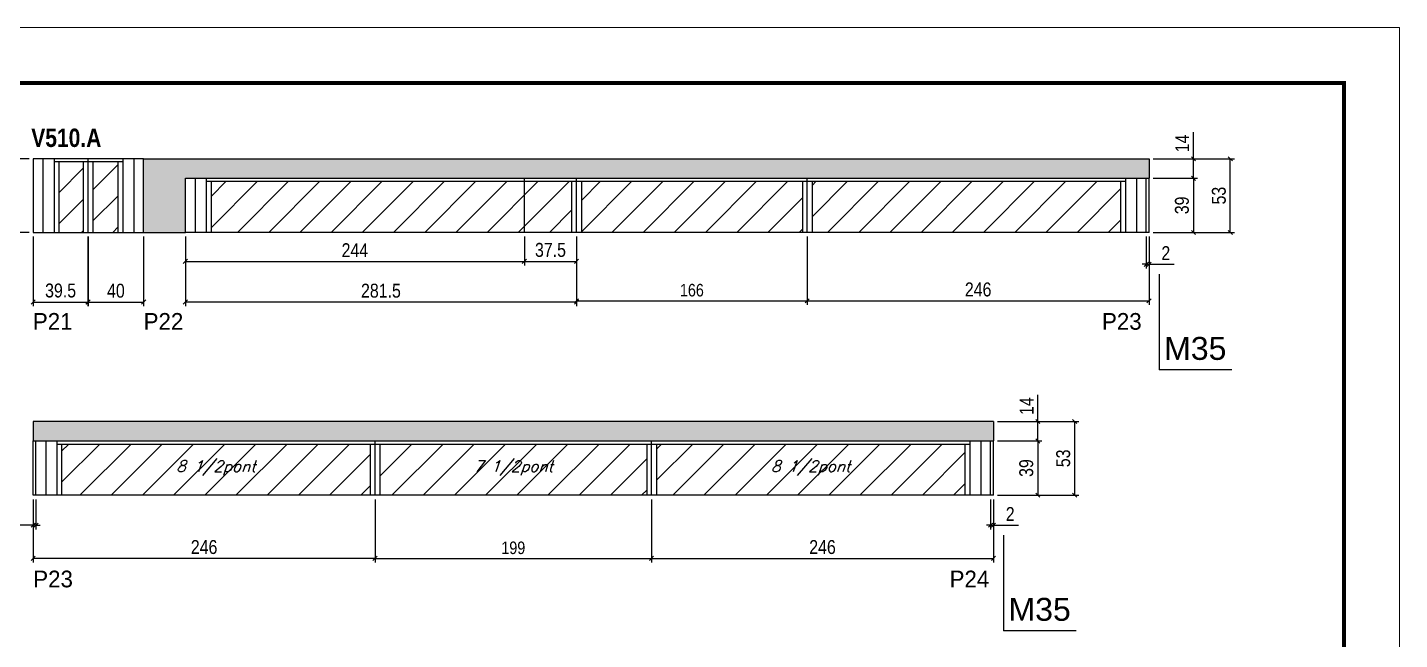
# Model space of a CAD drawing. Extents: x 13154 to 22413, y 1253 to 30260.
# Drawn here: x 15251 to 16238, y 25983 to 26423 of the extents above; entities that cross this region are included whole.
import ezdxf

# ---------------------------------------------------------------- set-up
doc = ezdxf.new("R2010")
doc.units = 0
doc.linetypes.add('DASHED', pattern=[0.75, 0.5, -0.25])
for name, color, linetype in [('5', 5, 'Continuous'), ('COTA', 241, 'Continuous'), ('NOMENCLATURA', 7, 'Continuous'), ('Painéis', 200, 'Continuous'), ('SARR_2.2x7', 40, 'Continuous'), ('SARR_3.5x7', 81, 'Continuous'), ('texto', 7, 'Continuous')]:
    doc.layers.add(name, color=color, linetype=linetype)
for name, color, linetype, lineweight in [('Folhas', 255, 'Continuous', 9), ('Hachura', 251, 'Continuous', 9), ('SARRAFO DE PRESSAO', 251, 'DASHED', 9)]:
    doc.layers.add(name, color=color, linetype=linetype, lineweight=lineweight)
doc.styles.add('COTA TECNICA', font='techl___.ttf', dxfattribs={"height": 10})
doc.styles.add('COTA TECNICA-50', font='techl___.ttf', dxfattribs={"height": 9})
doc.styles.add('Romans', font='romans.shx')
doc.styles.add('ROMAS860', font='ROMAS860.SHX')
doc.styles.get("Standard").update_dxf_attribs({"font": 'arial.ttf'})
doc.styles.add('TECNICA', font='techb___.ttf', dxfattribs={"height": 10})
doc.dimstyles.new('COTA PAINEL-50', dxfattribs={"dimtxt": 9, "dimasz": 3, "dimexe": 3, "dimexo": 3, "dimgap": 3, "dimtad": 1, "dimdec": 1, "dimzin": 12, "dimdsep": 46, "dimtxsty": 'COTA TECNICA-50', "dimblk1": 'OBLIQUE', "dimblk2": 'OBLIQUE', "dimsah": 1, "dimcen": 0.9, "dimclrd": 4, "dimclre": 4, "dimclrt": 240, "dimadec": 1, "dimazin": 3, "dimtfac": 1, "dimtdec": 1, "dimtmove": 0, "dimatfit": 3, "dimfxl": 1, "dimtolj": 1, "dimtzin": 12, "dimarcsym": 0})
doc.dimstyles.new('PAINEL', dxfattribs={"dimtxt": 10, "dimasz": 3, "dimexe": 3, "dimexo": 3, "dimgap": 3, "dimtad": 1, "dimdec": 1, "dimzin": 12, "dimdsep": 46, "dimtxsty": 'COTA TECNICA', "dimblk1": 'OBLIQUE', "dimblk2": 'OBLIQUE', "dimsah": 1, "dimcen": 0.9, "dimclrd": 4, "dimclre": 4, "dimclrt": 240, "dimadec": 1, "dimazin": 3, "dimtfac": 1, "dimtdec": 1, "dimtmove": 0, "dimatfit": 3, "dimfxl": 1, "dimtolj": 1, "dimtzin": 12, "dimarcsym": 0})
pattern_1 = [(45, (-1585, 17.221), (-11.22532, 11.22532), [])]

# ---------------------------------------------------------------- blocks, each defined once
blk = doc.blocks.new('9999999999')
at = {"layer": 'Folhas'}
blk.add_lwpolyline([(98138.98, 34190.21), (99623.98, 34190.21), (99623.98, 35240.21), (98138.98, 35240.21)], close=True, dxfattribs=at)
at = {"layer": 'Folhas', "color": 30, "const_width": 3}
blk.add_lwpolyline([(98213.98, 34230.21), (99583.98, 34230.21), (99583.98, 35200.21), (98213.98, 35200.21)], close=True, dxfattribs=at)
blk = doc.blocks.new('_Oblique')
at = {"color": 0, "linetype": 'ByBlock', "lineweight": -2}
blk.add_line((-0.5, -0.5), (0.5, 0.5), dxfattribs=at)
blk = doc.blocks.new('*D299')
at = {"layer": 'COTA', "color": 4, "lineweight": -2, "transparency": 16777216}
for p, q in [((15251.63, 26329), (15237.34, 26329)), ((15240.34, 26276), (15240.34, 26329)), ((15251.63, 26276), (15237.34, 26276))]:
    blk.add_line(p, q, dxfattribs=at)
at = {"layer": 'Defpoints', "color": 0, "transparency": 16777216}
for p in [(15240.34, 26329), (15254.63, 26329), (15254.63, 26276)]:
    blk.add_point(p, dxfattribs=at)
at = {"layer": 'COTA', "color": 4, "lineweight": -2, "transparency": 16777216, "xscale": 3, "yscale": 3, "zscale": 3}
for p, rotation in [((15240.34, 26329), 90), ((15240.34, 26276), 270)]:
    blk.add_blockref('_Oblique', p, dxfattribs=dict(at, rotation=rotation))
at = {"layer": 'COTA', "color": 240, "transparency": 16777216, "insert": (15232.12, 26302.5), "char_height": 10, "attachment_point": 5, "rotation": 90, "style": 'COTA TECNICA'}
blk.add_mtext('\\A1;53', dxfattribs=at)
blk = doc.blocks.new('*D285')
at = {"layer": 'COTA', "color": 4, "linetype": 'ByBlock', "lineweight": -2, "transparency": 16777216}
for p, q in [((15645.63, 26273), (15645.63, 26223.86)), ((15811.63, 26273), (15811.63, 26223.86)), ((15645.63, 26226.86), (15811.63, 26226.86))]:
    blk.add_line(p, q, dxfattribs=at)
at = {"layer": 'Defpoints', "color": 0, "linetype": 'ByBlock', "transparency": 16777216}
for p in [(15645.63, 26276), (15811.63, 26276), (15811.63, 26226.86)]:
    blk.add_point(p, dxfattribs=at)
at = {"layer": 'COTA', "color": 4, "linetype": 'ByBlock', "lineweight": -2, "transparency": 16777216, "xscale": 3, "yscale": 3, "zscale": 3, "rotation": 180}
blk.add_blockref('_Oblique', (15645.63, 26226.86), dxfattribs=at)
at = {"layer": 'COTA', "color": 4, "linetype": 'ByBlock', "lineweight": -2, "transparency": 16777216, "xscale": 3, "yscale": 3, "zscale": 3}
blk.add_blockref('_Oblique', (15811.63, 26226.86), dxfattribs=at)
at = {"layer": 'COTA', "color": 240, "linetype": 'ByBlock', "transparency": 16777216, "insert": (15728.63, 26234.45), "char_height": 9, "attachment_point": 5, "style": 'COTA TECNICA-50'}
blk.add_mtext('\\A1;166', dxfattribs=at)
blk = doc.blocks.new('*D287')
at = {"layer": 'COTA', "color": 4, "linetype": 'ByBlock', "lineweight": -2, "transparency": 16777216}
for p, q in [((15364.13, 26273), (15364.13, 26222.96)), ((15645.63, 26273), (15645.63, 26222.96)), ((15645.63, 26225.96), (15364.13, 26225.96))]:
    blk.add_line(p, q, dxfattribs=at)
at = {"layer": 'Defpoints', "color": 0, "linetype": 'ByBlock', "transparency": 16777216}
for p in [(15364.13, 26276), (15645.63, 26276), (15364.13, 26225.96)]:
    blk.add_point(p, dxfattribs=at)
at = {"layer": 'COTA', "color": 4, "linetype": 'ByBlock', "lineweight": -2, "transparency": 16777216, "xscale": 3, "yscale": 3, "zscale": 3, "rotation": 180}
blk.add_blockref('_Oblique', (15364.13, 26225.96), dxfattribs=at)
at = {"layer": 'COTA', "color": 4, "linetype": 'ByBlock', "lineweight": -2, "transparency": 16777216, "xscale": 3, "yscale": 3, "zscale": 3}
blk.add_blockref('_Oblique', (15645.63, 26225.96), dxfattribs=at)
at = {"layer": 'COTA', "color": 240, "linetype": 'ByBlock', "transparency": 16777216, "insert": (15504.88, 26234.09), "char_height": 10, "attachment_point": 5, "style": 'COTA TECNICA'}
blk.add_mtext('\\A1;281.5', dxfattribs=at)
blk = doc.blocks.new('*D288')
at = {"layer": 'COTA', "color": 4, "linetype": 'ByBlock', "lineweight": -2, "transparency": 16777216}
for p, q in [((15811.63, 26273), (15811.63, 26223.86)), ((16057.63, 26273), (16057.63, 26223.86)), ((15811.63, 26226.86), (16057.63, 26226.86))]:
    blk.add_line(p, q, dxfattribs=at)
at = {"layer": 'Defpoints', "color": 0, "linetype": 'ByBlock', "transparency": 16777216}
for p in [(15811.63, 26276), (16057.63, 26276), (16057.63, 26226.86)]:
    blk.add_point(p, dxfattribs=at)
at = {"layer": 'COTA', "color": 4, "linetype": 'ByBlock', "lineweight": -2, "transparency": 16777216, "xscale": 3, "yscale": 3, "zscale": 3, "rotation": 180}
blk.add_blockref('_Oblique', (15811.63, 26226.86), dxfattribs=at)
at = {"layer": 'COTA', "color": 4, "linetype": 'ByBlock', "lineweight": -2, "transparency": 16777216, "xscale": 3, "yscale": 3, "zscale": 3}
blk.add_blockref('_Oblique', (16057.63, 26226.86), dxfattribs=at)
at = {"layer": 'COTA', "color": 240, "linetype": 'ByBlock', "transparency": 16777216, "insert": (15934.63, 26234.96), "char_height": 10, "attachment_point": 5, "style": 'COTA TECNICA'}
blk.add_mtext('\\A1;246', dxfattribs=at)
blk = doc.blocks.new('*D279')
at = {"layer": 'COTA', "color": 4, "linetype": 'ByBlock', "lineweight": -2, "transparency": 16777216}
for p, q in [((16060.63, 26315), (16092.55, 26315)), ((16089.55, 26315), (16089.55, 26276)), ((16060.63, 26276), (16092.55, 26276))]:
    blk.add_line(p, q, dxfattribs=at)
at = {"layer": 'Defpoints', "color": 0, "linetype": 'ByBlock', "transparency": 16777216}
for p in [(16057.63, 26315), (16057.63, 26276), (16089.55, 26276)]:
    blk.add_point(p, dxfattribs=at)
at = {"layer": 'COTA', "color": 4, "linetype": 'ByBlock', "lineweight": -2, "transparency": 16777216, "xscale": 3, "yscale": 3, "zscale": 3}
for p, rotation in [((16089.55, 26315), 90), ((16089.55, 26276), 270)]:
    blk.add_blockref('_Oblique', p, dxfattribs=dict(at, rotation=rotation))
at = {"layer": 'COTA', "color": 240, "linetype": 'ByBlock', "transparency": 16777216, "insert": (16081.3, 26295.5), "char_height": 10, "attachment_point": 5, "rotation": 90, "style": 'COTA TECNICA'}
blk.add_mtext('\\A1;39', dxfattribs=at)
blk = doc.blocks.new('*D289')
at = {"layer": 'COTA', "color": 4, "lineweight": -2, "transparency": 16777216}
for p, q in [((16089.55, 26329), (16089.55, 26348.11)), ((16060.63, 26329), (16092.55, 26329)), ((16089.55, 26315), (16089.55, 26329)), ((16060.63, 26315), (16092.55, 26315))]:
    blk.add_line(p, q, dxfattribs=at)
at = {"layer": 'Defpoints', "color": 0, "transparency": 16777216}
for p in [(16057.63, 26329), (16089.55, 26329), (16057.63, 26315)]:
    blk.add_point(p, dxfattribs=at)
at = {"layer": 'COTA', "color": 4, "lineweight": -2, "transparency": 16777216, "xscale": 3, "yscale": 3, "zscale": 3}
for p, rotation in [((16089.55, 26329), 90), ((16089.55, 26315), 270)]:
    blk.add_blockref('_Oblique', p, dxfattribs=dict(at, rotation=rotation))
at = {"layer": 'COTA', "color": 240, "transparency": 16777216, "insert": (16081.47, 26340.05), "char_height": 10, "attachment_point": 5, "rotation": 90, "style": 'COTA TECNICA'}
blk.add_mtext('\\A1;14', dxfattribs=at)
blk = doc.blocks.new('*D290')
at = {"layer": 'COTA', "color": 4, "lineweight": -2, "transparency": 16777216}
for p, q in [((16060.63, 26329), (16119.1, 26329)), ((16116.1, 26276), (16116.1, 26329)), ((16060.63, 26276), (16119.1, 26276))]:
    blk.add_line(p, q, dxfattribs=at)
at = {"layer": 'Defpoints', "color": 0, "transparency": 16777216}
for p in [(16057.63, 26329), (16116.1, 26329), (16057.63, 26276)]:
    blk.add_point(p, dxfattribs=at)
at = {"layer": 'COTA', "color": 4, "lineweight": -2, "transparency": 16777216, "xscale": 3, "yscale": 3, "zscale": 3}
for p, rotation in [((16116.1, 26329), 90), ((16116.1, 26276), 270)]:
    blk.add_blockref('_Oblique', p, dxfattribs=dict(at, rotation=rotation))
at = {"layer": 'COTA', "color": 240, "transparency": 16777216, "insert": (16107.88, 26302.5), "char_height": 10, "attachment_point": 5, "rotation": 90, "style": 'COTA TECNICA'}
blk.add_mtext('\\A1;53', dxfattribs=at)
blk = doc.blocks.new('*D280')
at = {"layer": 'COTA', "color": 4, "linetype": 'ByBlock', "lineweight": -2, "transparency": 16777216}
for p, q in [((15500.63, 26084.07), (15500.63, 26038.59)), ((15699.63, 26084.07), (15699.63, 26038.59)), ((15500.63, 26041.59), (15699.63, 26041.59))]:
    blk.add_line(p, q, dxfattribs=at)
at = {"layer": 'Defpoints', "color": 0, "linetype": 'ByBlock', "transparency": 16777216}
for p in [(15500.63, 26087.07), (15699.63, 26087.07), (15699.63, 26041.59)]:
    blk.add_point(p, dxfattribs=at)
at = {"layer": 'COTA', "color": 4, "linetype": 'ByBlock', "lineweight": -2, "transparency": 16777216, "xscale": 3, "yscale": 3, "zscale": 3, "rotation": 180}
blk.add_blockref('_Oblique', (15500.63, 26041.59), dxfattribs=at)
at = {"layer": 'COTA', "color": 4, "linetype": 'ByBlock', "lineweight": -2, "transparency": 16777216, "xscale": 3, "yscale": 3, "zscale": 3}
blk.add_blockref('_Oblique', (15699.63, 26041.59), dxfattribs=at)
at = {"layer": 'COTA', "color": 240, "linetype": 'ByBlock', "transparency": 16777216, "insert": (15600.13, 26049.17), "char_height": 9, "attachment_point": 5, "style": 'COTA TECNICA-50'}
blk.add_mtext('\\A1;199', dxfattribs=at)
blk = doc.blocks.new('*D291')
at = {"layer": 'COTA', "color": 4, "linetype": 'ByBlock', "lineweight": -2, "transparency": 16777216}
for p, q in [((15254.63, 26084.07), (15254.63, 26038.59)), ((15500.63, 26084.07), (15500.63, 26038.59)), ((15500.63, 26041.59), (15254.63, 26041.59))]:
    blk.add_line(p, q, dxfattribs=at)
at = {"layer": 'Defpoints', "color": 0, "linetype": 'ByBlock', "transparency": 16777216}
for p in [(15254.63, 26087.07), (15500.63, 26087.07), (15254.63, 26041.59)]:
    blk.add_point(p, dxfattribs=at)
at = {"layer": 'COTA', "color": 4, "linetype": 'ByBlock', "lineweight": -2, "transparency": 16777216, "xscale": 3, "yscale": 3, "zscale": 3, "rotation": 180}
blk.add_blockref('_Oblique', (15254.63, 26041.59), dxfattribs=at)
at = {"layer": 'COTA', "color": 4, "linetype": 'ByBlock', "lineweight": -2, "transparency": 16777216, "xscale": 3, "yscale": 3, "zscale": 3}
blk.add_blockref('_Oblique', (15500.63, 26041.59), dxfattribs=at)
at = {"layer": 'COTA', "color": 240, "linetype": 'ByBlock', "transparency": 16777216, "insert": (15377.63, 26049.7), "char_height": 10, "attachment_point": 5, "style": 'COTA TECNICA'}
blk.add_mtext('\\A1;246', dxfattribs=at)
blk = doc.blocks.new('*D292')
at = {"layer": 'COTA', "color": 4, "linetype": 'ByBlock', "lineweight": -2, "transparency": 16777216}
for p, q in [((15699.63, 26084.07), (15699.63, 26038.59)), ((15945.63, 26084.07), (15945.63, 26038.59)), ((15699.63, 26041.59), (15945.63, 26041.59))]:
    blk.add_line(p, q, dxfattribs=at)
at = {"layer": 'Defpoints', "color": 0, "linetype": 'ByBlock', "transparency": 16777216}
for p in [(15699.63, 26087.07), (15945.63, 26087.07), (15945.63, 26041.59)]:
    blk.add_point(p, dxfattribs=at)
at = {"layer": 'COTA', "color": 4, "linetype": 'ByBlock', "lineweight": -2, "transparency": 16777216, "xscale": 3, "yscale": 3, "zscale": 3, "rotation": 180}
blk.add_blockref('_Oblique', (15699.63, 26041.59), dxfattribs=at)
at = {"layer": 'COTA', "color": 4, "linetype": 'ByBlock', "lineweight": -2, "transparency": 16777216, "xscale": 3, "yscale": 3, "zscale": 3}
blk.add_blockref('_Oblique', (15945.63, 26041.59), dxfattribs=at)
at = {"layer": 'COTA', "color": 240, "linetype": 'ByBlock', "transparency": 16777216, "insert": (15822.63, 26049.7), "char_height": 10, "attachment_point": 5, "style": 'COTA TECNICA'}
blk.add_mtext('\\A1;246', dxfattribs=at)
blk = doc.blocks.new('*D281')
at = {"layer": 'COTA', "color": 4, "linetype": 'ByBlock', "lineweight": -2, "transparency": 16777216}
for p, q in [((15948.63, 26126.07), (15980.55, 26126.07)), ((15977.55, 26126.07), (15977.55, 26087.07)), ((15948.63, 26087.07), (15980.55, 26087.07))]:
    blk.add_line(p, q, dxfattribs=at)
at = {"layer": 'Defpoints', "color": 0, "linetype": 'ByBlock', "transparency": 16777216}
for p in [(15945.63, 26126.07), (15945.63, 26087.07), (15977.55, 26087.07)]:
    blk.add_point(p, dxfattribs=at)
at = {"layer": 'COTA', "color": 4, "linetype": 'ByBlock', "lineweight": -2, "transparency": 16777216, "xscale": 3, "yscale": 3, "zscale": 3}
for p, rotation in [((15977.55, 26126.07), 90), ((15977.55, 26087.07), 270)]:
    blk.add_blockref('_Oblique', p, dxfattribs=dict(at, rotation=rotation))
at = {"layer": 'COTA', "color": 240, "linetype": 'ByBlock', "transparency": 16777216, "insert": (15969.3, 26106.57), "char_height": 10, "attachment_point": 5, "rotation": 90, "style": 'COTA TECNICA'}
blk.add_mtext('\\A1;39', dxfattribs=at)
blk = doc.blocks.new('*D293')
at = {"layer": 'COTA', "color": 4, "lineweight": -2, "transparency": 16777216}
for p, q in [((15977.55, 26140.07), (15977.55, 26159.19)), ((15948.63, 26140.07), (15980.55, 26140.07)), ((15977.55, 26126.07), (15977.55, 26140.07)), ((15948.63, 26126.07), (15980.55, 26126.07))]:
    blk.add_line(p, q, dxfattribs=at)
at = {"layer": 'Defpoints', "color": 0, "transparency": 16777216}
for p in [(15945.63, 26140.07), (15977.55, 26140.07), (15945.63, 26126.07)]:
    blk.add_point(p, dxfattribs=at)
at = {"layer": 'COTA', "color": 4, "lineweight": -2, "transparency": 16777216, "xscale": 3, "yscale": 3, "zscale": 3}
for p, rotation in [((15977.55, 26140.07), 90), ((15977.55, 26126.07), 270)]:
    blk.add_blockref('_Oblique', p, dxfattribs=dict(at, rotation=rotation))
at = {"layer": 'COTA', "color": 240, "transparency": 16777216, "insert": (15969.47, 26151.13), "char_height": 10, "attachment_point": 5, "rotation": 90, "style": 'COTA TECNICA'}
blk.add_mtext('\\A1;14', dxfattribs=at)
blk = doc.blocks.new('*D294')
at = {"layer": 'COTA', "color": 4, "lineweight": -2, "transparency": 16777216}
for p, q in [((15948.63, 26140.07), (16007.1, 26140.07)), ((16004.1, 26087.07), (16004.1, 26140.07)), ((15948.63, 26087.07), (16007.1, 26087.07))]:
    blk.add_line(p, q, dxfattribs=at)
at = {"layer": 'Defpoints', "color": 0, "transparency": 16777216}
for p in [(15945.63, 26140.07), (16004.1, 26140.07), (15945.63, 26087.07)]:
    blk.add_point(p, dxfattribs=at)
at = {"layer": 'COTA', "color": 4, "lineweight": -2, "transparency": 16777216, "xscale": 3, "yscale": 3, "zscale": 3}
for p, rotation in [((16004.1, 26140.07), 90), ((16004.1, 26087.07), 270)]:
    blk.add_blockref('_Oblique', p, dxfattribs=dict(at, rotation=rotation))
at = {"layer": 'COTA', "color": 240, "transparency": 16777216, "insert": (15995.88, 26113.57), "char_height": 10, "attachment_point": 5, "rotation": 90, "style": 'COTA TECNICA'}
blk.add_mtext('\\A1;53', dxfattribs=at)
blk = doc.blocks.new('*D300')
at = {"layer": 'COTA', "color": 4, "lineweight": -2, "transparency": 16777216}
for p, q in [((15254.63, 26273), (15254.63, 26222.96)), ((15294.08, 26273), (15294.08, 26222.96)), ((15254.63, 26225.96), (15294.08, 26225.96))]:
    blk.add_line(p, q, dxfattribs=at)
at = {"layer": 'Defpoints', "color": 0, "transparency": 16777216}
for p in [(15254.63, 26276), (15294.08, 26276), (15294.08, 26225.96)]:
    blk.add_point(p, dxfattribs=at)
at = {"layer": 'COTA', "color": 4, "lineweight": -2, "transparency": 16777216, "xscale": 3, "yscale": 3, "zscale": 3, "rotation": 180}
blk.add_blockref('_Oblique', (15254.63, 26225.96), dxfattribs=at)
at = {"layer": 'COTA', "color": 4, "lineweight": -2, "transparency": 16777216, "xscale": 3, "yscale": 3, "zscale": 3}
blk.add_blockref('_Oblique', (15294.08, 26225.96), dxfattribs=at)
at = {"layer": 'COTA', "color": 240, "transparency": 16777216, "insert": (15274.36, 26234.21), "char_height": 10, "attachment_point": 5, "style": 'COTA TECNICA'}
blk.add_mtext('\\A1;39.5', dxfattribs=at)
blk = doc.blocks.new('*D301')
at = {"layer": 'COTA', "color": 4, "lineweight": -2, "transparency": 16777216}
for p, q in [((15294.18, 26273), (15294.18, 26222.96)), ((15334.13, 26273), (15334.13, 26222.96)), ((15294.18, 26225.96), (15334.13, 26225.96))]:
    blk.add_line(p, q, dxfattribs=at)
at = {"layer": 'Defpoints', "color": 0, "transparency": 16777216}
for p in [(15294.18, 26276), (15334.13, 26276), (15334.13, 26225.96)]:
    blk.add_point(p, dxfattribs=at)
at = {"layer": 'COTA', "color": 4, "lineweight": -2, "transparency": 16777216, "xscale": 3, "yscale": 3, "zscale": 3, "rotation": 180}
blk.add_blockref('_Oblique', (15294.18, 26225.96), dxfattribs=at)
at = {"layer": 'COTA', "color": 4, "lineweight": -2, "transparency": 16777216, "xscale": 3, "yscale": 3, "zscale": 3}
blk.add_blockref('_Oblique', (15334.13, 26225.96), dxfattribs=at)
at = {"layer": 'COTA', "color": 240, "transparency": 16777216, "insert": (15314.16, 26234.06), "char_height": 10, "attachment_point": 5, "style": 'COTA TECNICA'}
blk.add_mtext('\\A1;40', dxfattribs=at)
blk = doc.blocks.new('*D302')
at = {"layer": 'COTA', "color": 4, "lineweight": -2, "transparency": 16777216}
for p, q in [((15364.13, 26273), (15364.13, 26252.19)), ((15608.13, 26273), (15608.13, 26252.19)), ((15364.13, 26255.19), (15608.13, 26255.19))]:
    blk.add_line(p, q, dxfattribs=at)
at = {"layer": 'Defpoints', "color": 0, "transparency": 16777216}
for p in [(15364.13, 26276), (15608.13, 26276), (15608.13, 26255.19)]:
    blk.add_point(p, dxfattribs=at)
at = {"layer": 'COTA', "color": 4, "lineweight": -2, "transparency": 16777216, "xscale": 3, "yscale": 3, "zscale": 3, "rotation": 180}
blk.add_blockref('_Oblique', (15364.13, 26255.19), dxfattribs=at)
at = {"layer": 'COTA', "color": 4, "lineweight": -2, "transparency": 16777216, "xscale": 3, "yscale": 3, "zscale": 3}
blk.add_blockref('_Oblique', (15608.13, 26255.19), dxfattribs=at)
at = {"layer": 'COTA', "color": 240, "transparency": 16777216, "insert": (15486.13, 26263.26), "char_height": 10, "attachment_point": 5, "style": 'COTA TECNICA'}
blk.add_mtext('\\A1;244', dxfattribs=at)
blk = doc.blocks.new('*D303')
at = {"layer": 'COTA', "color": 4, "lineweight": -2, "transparency": 16777216}
for p, q in [((15608.13, 26273), (15608.13, 26252.19)), ((15645.63, 26273), (15645.63, 26252.19)), ((15608.13, 26255.19), (15645.63, 26255.19))]:
    blk.add_line(p, q, dxfattribs=at)
at = {"layer": 'Defpoints', "color": 0, "transparency": 16777216}
for p in [(15608.13, 26276), (15645.63, 26276), (15645.63, 26255.19)]:
    blk.add_point(p, dxfattribs=at)
at = {"layer": 'COTA', "color": 4, "lineweight": -2, "transparency": 16777216, "xscale": 3, "yscale": 3, "zscale": 3, "rotation": 180}
blk.add_blockref('_Oblique', (15608.13, 26255.19), dxfattribs=at)
at = {"layer": 'COTA', "color": 4, "lineweight": -2, "transparency": 16777216, "xscale": 3, "yscale": 3, "zscale": 3}
blk.add_blockref('_Oblique', (15645.63, 26255.19), dxfattribs=at)
at = {"layer": 'COTA', "color": 240, "transparency": 16777216, "insert": (15626.88, 26263.41), "char_height": 10, "attachment_point": 5, "style": 'COTA TECNICA'}
blk.add_mtext('\\A1;37.5', dxfattribs=at)
blk = doc.blocks.new('*D304')
at = {"layer": 'COTA', "color": 4, "lineweight": -2, "transparency": 16777216}
for p, q in [((16055.63, 26273), (16055.63, 26250.15)), ((16057.63, 26273), (16057.63, 26250.15)), ((16055.63, 26253.15), (16052.63, 26253.15)), ((16055.63, 26253.15), (16057.63, 26253.15)), ((16057.63, 26253.15), (16075.75, 26253.15))]:
    blk.add_line(p, q, dxfattribs=at)
at = {"layer": 'Defpoints', "color": 0, "transparency": 16777216}
for p in [(16055.63, 26276), (16057.63, 26276), (16057.63, 26253.15)]:
    blk.add_point(p, dxfattribs=at)
at = {"layer": 'COTA', "color": 4, "lineweight": -2, "transparency": 16777216, "xscale": 3, "yscale": 3, "zscale": 3}
blk.add_blockref('_Oblique', (16055.63, 26253.15), dxfattribs=at)
at = {"layer": 'COTA', "color": 4, "lineweight": -2, "transparency": 16777216, "xscale": 3, "yscale": 3, "zscale": 3, "rotation": 180}
blk.add_blockref('_Oblique', (16057.63, 26253.15), dxfattribs=at)
at = {"layer": 'COTA', "color": 240, "transparency": 16777216, "insert": (16069.69, 26261.15), "char_height": 10, "attachment_point": 5, "style": 'COTA TECNICA'}
blk.add_mtext('\\A1;2', dxfattribs=at)
blk = doc.blocks.new('*D305')
at = {"layer": 'COTA', "color": 4, "lineweight": -2, "transparency": 16777216}
for p, q in [((15254.63, 26084.07), (15254.63, 26062.5)), ((15256.63, 26084.07), (15256.63, 26062.5)), ((15254.63, 26065.5), (15236.52, 26065.5)), ((15256.63, 26065.5), (15254.63, 26065.5)), ((15256.63, 26065.5), (15259.63, 26065.5))]:
    blk.add_line(p, q, dxfattribs=at)
at = {"layer": 'Defpoints', "color": 0, "transparency": 16777216}
for p in [(15254.63, 26087.07), (15256.63, 26087.07), (15254.63, 26065.5)]:
    blk.add_point(p, dxfattribs=at)
at = {"layer": 'COTA', "color": 4, "lineweight": -2, "transparency": 16777216, "xscale": 3, "yscale": 3, "zscale": 3}
blk.add_blockref('_Oblique', (15254.63, 26065.5), dxfattribs=at)
at = {"layer": 'COTA', "color": 4, "lineweight": -2, "transparency": 16777216, "xscale": 3, "yscale": 3, "zscale": 3, "rotation": 180}
blk.add_blockref('_Oblique', (15256.63, 26065.5), dxfattribs=at)
at = {"layer": 'COTA', "color": 240, "transparency": 16777216, "insert": (15242.58, 26073.5), "char_height": 10, "attachment_point": 5, "style": 'COTA TECNICA'}
blk.add_mtext('\\A1;2', dxfattribs=at)
blk = doc.blocks.new('*D306')
at = {"layer": 'COTA', "color": 4, "lineweight": -2, "transparency": 16777216}
for p, q in [((15943.63, 26084.07), (15943.63, 26062.5)), ((15945.63, 26084.07), (15945.63, 26062.5)), ((15943.63, 26065.5), (15940.63, 26065.5)), ((15943.63, 26065.5), (15945.63, 26065.5)), ((15945.63, 26065.5), (15963.75, 26065.5))]:
    blk.add_line(p, q, dxfattribs=at)
at = {"layer": 'Defpoints', "color": 0, "transparency": 16777216}
for p in [(15943.63, 26087.07), (15945.63, 26087.07), (15945.63, 26065.5)]:
    blk.add_point(p, dxfattribs=at)
at = {"layer": 'COTA', "color": 4, "lineweight": -2, "transparency": 16777216, "xscale": 3, "yscale": 3, "zscale": 3}
blk.add_blockref('_Oblique', (15943.63, 26065.5), dxfattribs=at)
at = {"layer": 'COTA', "color": 4, "lineweight": -2, "transparency": 16777216, "xscale": 3, "yscale": 3, "zscale": 3, "rotation": 180}
blk.add_blockref('_Oblique', (15945.63, 26065.5), dxfattribs=at)
at = {"layer": 'COTA', "color": 240, "transparency": 16777216, "insert": (15957.69, 26073.5), "char_height": 10, "attachment_point": 5, "style": 'COTA TECNICA'}
blk.add_mtext('\\A1;2', dxfattribs=at)

msp = doc.modelspace()

# ---------------------------------------------------------------- hatches: boundary and pattern name
at = {"layer": 'COTA'}
h = msp.add_hatch(dxfattribs=at)
h.set_pattern_fill('AR-CONC', color=256, scale=0.03)
h.set_pattern_definition([(50, (-1652.448, 17.2214), (5.4655401, -0.47817257), [0.5715, -6.2865]), (355, (-1652.448, 17.2214), (-1.0573026, 5.7317054), [0.4572, -5.0292175]), (100.451445, (-1651.9925, 17.1815), (4.4082374, 5.2535326), [0.4857003, -5.3427073]), (46.1842, (-1652.448, 18.7454), (8.1323712, -1.2612698), [0.85725, -9.42975]), (96.635558, (-1651.77, 18.64), (7.122124, 7.4227837), [0.7285507, -8.0140682]), (351.18415, (-1652.448, 18.745), (7.122124, 7.4227837), [0.685799, -7.543792]), (21, (-1651.686, 18.3644), (4.54843174, -3.06795595), [0.5715, -6.2865]), (326, (-1651.686, 18.3644), (1.8540609, 5.525639), [0.4572, -5.0292]), (71.451445, (-1651.307, 18.1087), (6.4024926, 2.4576831), [0.4857003, -5.3426981]), (37.5, (-1652.448, 17.2214), (0.0926581, 2.53665117), [0, -4.96824, 0, -5.1054, 0, -5.04825]), (7.5, (-1652.448, 17.2214), (2.00458988, 3.00541724), [0, -2.91084, 0, -4.85394, 0, -1.92405]), (327.5, (-1654.1473, 17.2214), (4.06771786, -0.17186232), [0, -1.905, 0, -5.9436, 0, -7.8867]), (317.5, (-1654.9093, 17.2214), (4.44387544, 0.76279473), [0, -2.4765, 0, -3.94716, 0, -5.6007])])
h.paths.add_polyline_path([(15334.13, 26276), (15364.13, 26276), (15364.13, 26315), (16057.63, 26315), (16057.63, 26329), (15334.13, 26329)])
h = msp.add_hatch(dxfattribs=at)
h.set_pattern_fill('AR-CONC', color=256, scale=0.03)
h.set_pattern_definition([(50, (-1652.448, 17.3323), (5.4655401, -0.47817257), [0.5715, -6.2865]), (355, (-1652.448, 17.332), (-1.0573026, 5.7317054), [0.4572, -5.0292175]), (100.451445, (-1651.9925, 17.2924), (4.4082374, 5.2535326), [0.4857003, -5.3427073]), (46.1842, (-1652.448, 18.856), (8.1323712, -1.2612698), [0.85725, -9.42975]), (96.635558, (-1651.77, 18.751), (7.122124, 7.4227837), [0.7285507, -8.0140682]), (351.18415, (-1652.448, 18.856), (7.122124, 7.4227837), [0.685799, -7.543792]), (21, (-1651.686, 18.4753), (4.54843174, -3.06795595), [0.5715, -6.2865]), (326, (-1651.686, 18.475), (1.8540609, 5.525639), [0.4572, -5.0292]), (71.451445, (-1651.307, 18.2196), (6.4024926, 2.4576831), [0.4857003, -5.3426981]), (37.5, (-1652.448, 17.3323), (0.0926581, 2.53665117), [0, -4.96824, 0, -5.1054, 0, -5.04825]), (7.5, (-1652.448, 17.3323), (2.00458988, 3.00541724), [0, -2.91084, 0, -4.85394, 0, -1.92405]), (327.5, (-1654.1473, 17.3323), (4.06771786, -0.17186232), [0, -1.905, 0, -5.9436, 0, -7.8867]), (317.5, (-1654.9093, 17.3323), (4.44387544, 0.76279473), [0, -2.4765, 0, -3.94716, 0, -5.6007])])
h.paths.add_polyline_path([(15254.63, 26140.07), (15254.63, 26126.07), (15945.63, 26126.07), (15945.63, 26140.07)])
at = {"layer": 'Hachura', "linetype": 'ByBlock'}
h = msp.add_hatch(dxfattribs=at)
h.set_pattern_fill('ANSI31', color=256, scale=5)
h.set_pattern_definition(pattern_1)
h.paths.add_polyline_path([(15273.13, 26276), (15290.68, 26276), (15290.68, 26326.8), (15273.13, 26326.8)])
h.paths.add_polyline_path([(15297.68, 26276), (15315.63, 26276), (15315.63, 26326.8), (15297.68, 26326.8)])
h = msp.add_hatch(dxfattribs=at)
h.set_pattern_fill('ANSI31', color=256, scale=5)
h.set_pattern_definition(pattern_1)
h.paths.add_polyline_path([(15608.13, 26276), (15608.13, 26312.8), (15382.63, 26312.8), (15382.63, 26276)])
h.paths.add_polyline_path([(15642.13, 26312.8), (15608.13, 26312.8), (15608.13, 26276), (15642.13, 26276)])
h.paths.add_polyline_path([(15649.13, 26312.8), (15649.13, 26276), (15808.13, 26276), (15808.13, 26312.8)])
h = msp.add_hatch(dxfattribs=at)
h.set_pattern_fill('ANSI31', color=256, scale=5)
h.set_pattern_definition([(45, (-1587, 17.221), (-11.22532, 11.22532), [])])
h.paths.add_polyline_path([(15815.13, 26312.8), (15815.13, 26276), (16037.13, 26276), (16037.13, 26312.8)])
h = msp.add_hatch(dxfattribs=at)
h.set_pattern_fill('ANSI31', color=256, scale=5)
h.paths.add_polyline_path([(15497.13, 26087.07), (15497.13, 26123.87), (15275.13, 26123.87), (15275.13, 26087.07)])
h.paths.add_polyline_path([(15696.13, 26087.07), (15696.13, 26123.87), (15504.13, 26123.87), (15504.13, 26087.07)])
h.paths.add_polyline_path([(15925.13, 26087.07), (15925.13, 26123.87), (15703.13, 26123.87), (15703.13, 26087.07)])
h.paths.add_polyline_path([(15703.13, 25941.65), (15703.13, 25904.85), (15925.13, 25904.85), (15925.13, 25941.65)])
h.paths.add_polyline_path([(15696.13, 25941.65), (15504.13, 25941.65), (15504.13, 25904.85), (15696.13, 25904.85)])
h.paths.add_polyline_path([(15497.13, 25904.85), (15497.13, 25941.65), (15275.13, 25941.65), (15275.13, 25904.85)])
h.paths.add_polyline_path([(15497.13, 25733.35), (15497.13, 25770.15), (15275.13, 25770.15), (15275.13, 25733.35)])
h.paths.add_polyline_path([(15504.13, 25733.35), (15526.44, 25733.35), (15526.44, 25770.15), (15504.13, 25770.15)])
h.paths.add_polyline_path([(15529.94, 25733.35), (15552.13, 25733.35), (15552.13, 25770.15), (15529.94, 25770.15)])
h.paths.add_polyline_path([(15529.94, 25770.15), (15526.44, 25770.15), (15526.44, 25733.35), (15529.94, 25733.35)])

# ---------------------------------------------------------------- linework, layer by layer
at = {"layer": 'COTA', "linetype": 'ByBlock'}
msp.add_line((15319.13, 26329), (15319.13, 26276), dxfattribs=at)
at = {"layer": 'COTA'}
for p, q in [((15334.13, 26329), (16057.63, 26329)), ((16057.63, 26329), (16057.63, 26315)), ((15334.13, 26276), (15364.13, 26276)), ((15945.63, 26140.07), (15254.63, 26140.07)), ((15254.63, 26140.07), (15254.63, 26126.07)), ((15945.63, 26140.07), (15945.63, 26126.07))]:
    msp.add_line(p, q, dxfattribs=at)
at = {"layer": 'NOMENCLATURA', "linetype": 'Continuous'}
for p, q in [((16064.93, 26245.92), (16064.93, 26177.18)), ((16117.2, 26177.18), (16064.93, 26177.18)), ((15952.93, 26058.27), (15952.93, 25989.53)), ((16005.2, 25989.53), (15952.93, 25989.53))]:
    msp.add_line(p, q, dxfattribs=at)
at = {"layer": 'Painéis', "linetype": 'Continuous'}
for p, q in [((15334.13, 26329), (15254.63, 26329)), ((15254.63, 26329), (15254.63, 26276)), ((15294.18, 26276), (15294.18, 26329)), ((15334.13, 26276), (15334.13, 26329)), ((15364.13, 26276), (15364.13, 26315)), ((15364.13, 26315), (16057.63, 26315)), ((15608.13, 26276), (15608.13, 26315)), ((15645.63, 26276), (15645.63, 26315)), ((15811.63, 26276), (15811.63, 26315)), ((16055.63, 26276), (16055.63, 26315)), ((16057.63, 26276), (16057.63, 26315)), ((15254.63, 26276), (15334.13, 26276)), ((16057.63, 26276), (15364.13, 26276)), ((15254.63, 26087.07), (15254.63, 26126.07)), ((15254.63, 26126.07), (15945.63, 26126.07)), ((15256.63, 26087.07), (15256.63, 26126.07)), ((15500.63, 26087.07), (15500.63, 26126.07)), ((15699.63, 26087.07), (15699.63, 26126.07)), ((15943.63, 26087.07), (15943.63, 26126.07)), ((15945.63, 26087.07), (15945.63, 26126.07)), ((15945.63, 26087.07), (15254.63, 26087.07))]:
    msp.add_line(p, q, dxfattribs=at)
at = {"layer": 'SARR_2.2x7', "linetype": 'Continuous'}
for p, q in [((15261.63, 26329), (15261.63, 26276)), ((15294.18, 26326.8), (15269.63, 26326.8)), ((15319.13, 26326.8), (15294.18, 26326.8)), ((15327.13, 26329), (15327.13, 26276)), ((15371.13, 26315), (15371.13, 26276)), ((16048.63, 26315), (16048.63, 26276)), ((15379.13, 26312.8), (15645.63, 26312.8)), ((15645.63, 26312.8), (15811.63, 26312.8)), ((15811.63, 26312.8), (16040.63, 26312.8)), ((15263.63, 26126.07), (15263.63, 26087.07)), ((15936.63, 26126.07), (15936.63, 26087.07)), ((15271.63, 26123.87), (15500.63, 26123.87)), ((15500.63, 26123.87), (15699.63, 26123.87)), ((15699.63, 26123.87), (15928.63, 26123.87))]:
    msp.add_line(p, q, dxfattribs=at)
at = {"layer": 'SARR_3.5x7'}
for p, q in [((15269.63, 26329), (15269.63, 26276)), ((15273.13, 26326.8), (15273.13, 26276)), ((15290.68, 26326.8), (15290.68, 26276)), ((15297.68, 26326.8), (15297.68, 26276)), ((15315.63, 26326.8), (15315.63, 26276)), ((15379.13, 26315), (15379.13, 26276)), ((16040.63, 26315), (16040.63, 26276)), ((15382.63, 26312.8), (15382.63, 26276)), ((15642.13, 26312.8), (15642.13, 26276)), ((15649.13, 26312.8), (15649.13, 26276)), ((15808.13, 26312.8), (15808.13, 26276)), ((15815.13, 26312.8), (15815.13, 26276)), ((16037.13, 26312.8), (16037.13, 26276)), ((15271.63, 26126.07), (15271.63, 26087.07)), ((15928.63, 26126.07), (15928.63, 26087.07)), ((15275.13, 26123.87), (15275.13, 26087.07)), ((15497.13, 26123.87), (15497.13, 26087.07)), ((15504.13, 26123.87), (15504.13, 26087.07)), ((15696.13, 26123.87), (15696.13, 26087.07)), ((15703.13, 26123.87), (15703.13, 26087.07)), ((15925.13, 26123.87), (15925.13, 26087.07))]:
    msp.add_line(p, q, dxfattribs=at)

# ---------------------------------------------------------------- block references
at = {"layer": 'SARRAFO DE PRESSAO', "color": 6, "linetype": 'ByBlock'}
msp.add_blockref('9999999999', (-83386.1, -8816.76), dxfattribs=at)

# ---------------------------------------------------------------- texts
at = {"layer": '5', "linetype": 'Continuous', "style": 'ROMAS860'}
for s, p in [('P21', (15254.42, 26206.06)), ('P22', (15334.12, 26206.06)), ('P23', (16023.75, 26206.06)), ('P23', (15254.68, 26020.8)), ('P24', (15914.09, 26020.8))]:
    msp.add_text(s, height=12, rotation=359.99996, dxfattribs=at).set_placement(p)
at = {"layer": 'NOMENCLATURA', "style": 'TECNICA'}
msp.add_text('V510.A', height=13.2, dxfattribs=at).set_placement((15253.26, 26337.51))
at = {"layer": 'NOMENCLATURA', "linetype": 'Continuous'}
for p in [(16068.46, 26184.38), (15956.46, 25996.73)]:
    msp.add_text('M35', height=16.5, dxfattribs=at).set_placement(p)
at = {"layer": 'texto', "color": 2, "char_height": 8, "attachment_point": 5, "style": 'Romans'}
for s, insert in [('{\\Q19;\\C256;8 1/2pont}', (15386.13, 26106.57)), ('{\\Q19;\\C256;7 1/2pont}', (15600.13, 26106.57)), ('{\\Q19;\\C256;8 1/2pont}', (15814.13, 26106.57))]:
    msp.add_mtext(s, dxfattribs=dict(at, insert=insert))

# ---------------------------------------------------------------- dimensions: what is measured, and where the dimension line sits
at = {"layer": 'COTA'}
for base, p1, p2, angle, picture, middle in [((16089.55, 26329), (16057.63, 26315), (16057.63, 26329), 90, '*D289', (16081.47, 26340.05)), ((15240.34, 26329), (15254.63, 26276), (15254.63, 26329), 90, '*D299', (15232.12, 26302.5)), ((16116.1, 26329), (16057.63, 26276), (16057.63, 26329), 90, '*D290', (16107.88, 26302.5)), ((15977.55, 26140.07), (15945.63, 26126.07), (15945.63, 26140.07), 90, '*D293', (15969.47, 26151.13)), ((16004.1, 26140.07), (15945.63, 26087.07), (15945.63, 26140.07), 90, '*D294', (15995.88, 26113.57)), ((15945.63, 26065.5), (15943.63, 26087.07), (15945.63, 26087.07), 180, '*D306', (15957.69, 26073.5))]:
    dim = msp.add_linear_dim(base=base, p1=p1, p2=p2, angle=angle, dimstyle='PAINEL', dxfattribs=at)
    dim.commit()
    dim.dimension.update_dxf_attribs({"geometry": picture, "text_midpoint": middle})
at = {"layer": 'COTA', "linetype": 'ByBlock'}
for base, p1, p2, angle, picture, middle in [((16089.55, 26276), (16057.63, 26315), (16057.63, 26276), 90, '*D279', (16081.3, 26295.5)), ((15364.13, 26225.96), (15645.63, 26276), (15364.13, 26276), 180, '*D287', (15504.88, 26234.09)), ((15977.55, 26087.07), (15945.63, 26126.07), (15945.63, 26087.07), 90, '*D281', (15969.3, 26106.57)), ((15254.63, 26041.59), (15500.63, 26087.07), (15254.63, 26087.07), 180, '*D291', (15377.63, 26049.7))]:
    dim = msp.add_linear_dim(base=base, p1=p1, p2=p2, angle=angle, dimstyle='PAINEL', dxfattribs=at)
    dim.commit()
    dim.dimension.update_dxf_attribs({"geometry": picture, "text_midpoint": middle})
at = {"layer": 'COTA'}
for base, p1, p2, picture, middle in [((15294.08464192, 26225.96194644), (15254.63464192, 26275.99507446), (15294.08464192, 26275.99507446), '*D300', (15274.35964192, 26234.21048445)), ((15608.13, 26255.19), (15364.13, 26276), (15608.13, 26276), '*D302', (15486.13, 26263.26)), ((16057.63, 26253.15), (16055.63, 26276), (16057.63, 26276), '*D304', (16069.69, 26261.15)), ((15254.63, 26065.5), (15256.63, 26087.07), (15254.63, 26087.07), '*D305', (15242.58, 26073.5))]:
    dim = msp.add_linear_dim(base=base, p1=p1, p2=p2, dimstyle='PAINEL', dxfattribs=at)
    dim.commit()
    dim.dimension.update_dxf_attribs({"geometry": picture, "text_midpoint": middle})
for base, p1, p2, picture, middle in [((15334.13464192, 26225.96194644), (15294.18464192, 26275.99507446), (15334.13464192, 26275.99507446), '*D301', (15314.15964192, 26234.06428562)), ((15645.63, 26255.19), (15608.13, 26276), (15645.63, 26276), '*D303', (15626.88, 26263.41))]:
    dim = msp.add_linear_dim(base=base, p1=p1, p2=p2, dimstyle='PAINEL', override={"dimtmove": 1}, dxfattribs=at)
    dim.commit()
    dim.dimension.update_dxf_attribs({"geometry": picture, "text_midpoint": middle})
at = {"layer": 'COTA', "linetype": 'ByBlock'}
for base, p1, p2, picture, middle in [((15811.63, 26226.86), (15645.63, 26276), (15811.63, 26276), '*D285', (15728.63, 26234.45)), ((15699.63, 26041.59), (15500.63, 26087.07), (15699.63, 26087.07), '*D280', (15600.13, 26049.17))]:
    dim = msp.add_linear_dim(base=base, p1=p1, p2=p2, angle=180, dimstyle='COTA PAINEL-50', override={"dimarcsym": 1}, dxfattribs=at)
    dim.commit()
    dim.dimension.update_dxf_attribs({"geometry": picture, "text_midpoint": middle})
for base, p1, p2, picture, middle in [((16057.63, 26226.86), (15811.63, 26276), (16057.63, 26276), '*D288', (15934.63, 26234.96)), ((15945.63, 26041.59), (15699.63, 26087.07), (15945.63, 26087.07), '*D292', (15822.63, 26049.7))]:
    dim = msp.add_linear_dim(base=base, p1=p1, p2=p2, dimstyle='PAINEL', dxfattribs=at)
    dim.commit()
    dim.dimension.update_dxf_attribs({"geometry": picture, "text_midpoint": middle})

doc.saveas('drawing.dxf')
